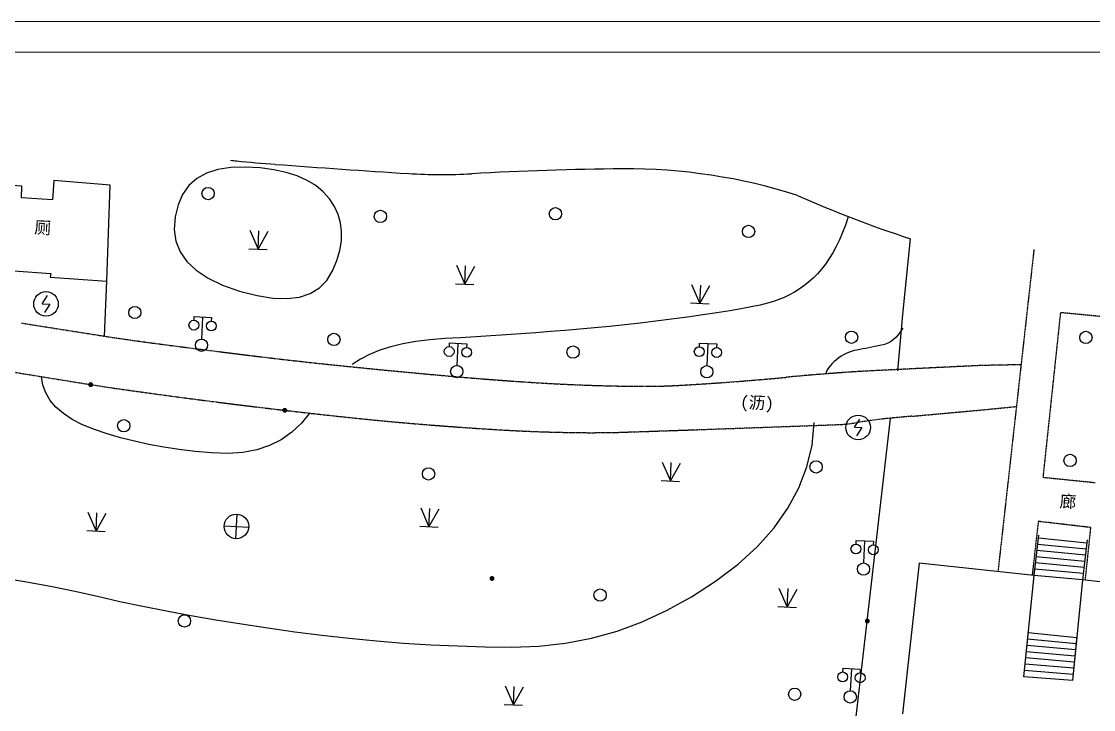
# Model space of a CAD drawing. Header units: millimetres. Extents: x 4 to 2106212, y -117026 to 198097.
# Drawn here: x 752254 to 839496, y 134211 to 190210 of the extents above; entities that cross this region are included whole.
import ezdxf
from ezdxf.enums import TextEntityAlignment as Align

# ---------------------------------------------------------------- set-up
doc = ezdxf.new("R2010")
doc.units = ezdxf.units.MM
doc.linetypes.add('X32', pattern=[1.5, 1, -0.5])
doc.linetypes.add('X6', pattern=[2, 1, -1])
doc.layers.add('图框', color=7, linetype='Continuous', lineweight=13)
doc.layers.add('粗实线', color=7, linetype='Continuous')
doc.styles.add('宋体', font='')
doc.styles.get('宋体').set_extended_font_data('SimSun')

# ---------------------------------------------------------------- blocks, each defined once
blk = doc.blocks.new('GW-TK')
at = {"layer": '图框'}
for points in [[(927183.55, 464715.01), (927603.55, 464715.01), (927603.55, 464418.01), (927183.55, 464418.01)], [(927188.55, 464710.01), (927598.55, 464710.01), (927598.55, 464423.01), (927188.55, 464423.01)]]:
    blk.add_lwpolyline(points, close=True, dxfattribs=at)
blk = doc.blocks.new('jytkjyk')
at = {"layer": '粗实线', "color": 252, "linetype": 'Continuous'}
for p, q in [((469229, 187851, 16000), (468312, 187549, 16000)), ((470281, 188016, 16000), (469229, 187851, 16000)), ((471468, 188044, 16000), (470281, 188016, 16000)), ((472672, 187967, 16000), (471468, 188044, 16000)), ((473777, 187821, 16000), (472672, 187967, 16000)), ((474783, 187604, 16000), (473777, 187821, 16000)), ((475690, 187317, 16000), (474783, 187604, 16000)), ((453274, 186493, 14779), (448652, 186798, 14779)), ((455899, 186936, 14779), (455779, 185382, 14779)), ((460482, 186567, 14779), (455899, 186936, 14779)), ((467530, 187110, 16000), (466882, 186533, 16000)), ((468312, 187549, 16000), (467530, 187110, 16000)), ((476498, 186959, 16000), (475690, 187317, 16000)), ((477207, 186532, 16000), (476498, 186959, 16000)), ((453255, 185526, 14779), (453274, 186493, 14779)), ((460195, 178744, 14779), (460482, 186567, 14779)), ((466882, 186533, 16000), (466369, 185819, 16000)), ((477816, 186034, 16000), (477207, 186532, 16000)), ((478326, 185465, 16000), (477816, 186034, 16000)), ((455779, 185382, 14779), (453255, 185526, 14779)), ((465991, 184968, 16000), (465748, 183979, 16000)), ((466369, 185819, 16000), (465991, 184968, 16000)), ((478733, 184846, 16000), (478326, 185465, 16000)), ((479032, 184194, 16000), (478733, 184846, 16000)), ((479223, 183509, 16000), (479032, 184194, 16000)), ((465748, 183979, 16000), (465676, 182960, 16000)), ((479307, 182792, 16000), (479223, 183509, 16000)), ((520304, 183327, 15000), (520074, 182711, 15000)), ((520511, 183981, 15000), (520304, 183327, 15000)), ((520520, 184016, 15000), (520511, 183981, 15000)), ((465676, 182960, 16000), (465813, 182016, 16000)), ((479283, 182043, 16000), (479307, 182792, 16000)), ((520074, 182711, 15000), (519824, 182131, 15000)), ((465813, 182016, 16000), (466157, 181149, 16000)), ((479152, 181261, 16000), (479283, 182043, 16000)), ((519560, 181584, 15000), (519281, 181070, 15000)), ((519824, 182131, 15000), (519560, 181584, 15000)), ((466157, 181149, 16000), (466710, 180357, 16000)), ((478912, 180446, 16000), (479152, 181261, 16000)), ((519281, 181070, 15000), (518988, 180589, 15000)), ((466710, 180357, 16000), (467471, 179641, 16000)), ((478565, 179599, 16000), (478912, 180446, 16000)), ((518357, 179728, 15000), (518020, 179347, 15000)), ((518680, 180142, 15000), (518357, 179728, 15000)), ((518988, 180589, 15000), (518680, 180142, 15000)), ((452625, 179587, 14779), (455635, 179375, 14779)), ((455635, 179375, 14779), (455592, 179083, 14779)), ((455592, 179083, 14779), (460195, 178744, 14779)), ((467471, 179641, 16000), (468440, 179001, 16000)), ((468440, 179001, 16000), (469618, 178436, 16000)), ((478097, 178818, 16000), (478565, 179599, 16000)), ((517668, 178999, 15000), (517303, 178680, 15000)), ((518020, 179347, 15000), (517668, 178999, 15000)), ((469618, 178436, 16000), (471003, 177948, 16000)), ((476751, 177748, 16000), (477492, 178201, 16000)), ((477492, 178201, 16000), (478097, 178818, 16000)), ((516542, 178112, 15000), (516146, 177863, 15000)), ((516928, 178384, 15000), (516542, 178112, 15000)), ((517303, 178680, 15000), (516928, 178384, 15000)), ((471003, 177948, 16000), (472425, 177580, 16000)), ((472425, 177580, 16000), (473711, 177376, 16000)), ((473711, 177376, 16000), (474860, 177336, 16000)), ((474860, 177336, 16000), (475873, 177460, 16000)), ((475873, 177460, 16000), (476751, 177748, 16000)), ((514455, 177104, 15000), (513957, 176959, 15000)), ((514893, 177258, 15000), (514455, 177104, 15000)), ((515322, 177436, 15000), (514893, 177258, 15000)), ((515739, 177638, 15000), (515322, 177436, 15000)), ((516146, 177863, 15000), (515739, 177638, 15000)), ((510886, 176339, 15000), (509848, 176174, 15000)), ((511815, 176500, 15000), (510886, 176339, 15000)), ((512637, 176657, 15000), (511815, 176500, 15000)), ((513351, 176810, 15000), (512637, 176657, 15000)), ((513957, 176959, 15000), (513351, 176810, 15000)), ((504865, 175500, 15000), (503597, 175350, 15000)), ((506149, 175661, 15000), (504865, 175500, 15000)), ((507449, 175831, 15000), (506149, 175661, 15000)), ((508702, 176005, 15000), (507449, 175831, 15000)), ((509848, 176174, 15000), (508702, 176005, 15000)), ((495104, 174560, 15000), (493897, 174472, 15000)), ((496302, 174651, 15000), (495104, 174560, 15000)), ((497489, 174745, 15000), (496302, 174651, 15000)), ((498679, 174846, 15000), (497489, 174745, 15000)), ((499885, 174957, 15000), (498679, 174846, 15000)), ((501107, 175078, 15000), (499885, 174957, 15000)), ((502344, 175209, 15000), (501107, 175078, 15000)), ((503597, 175350, 15000), (502344, 175209, 15000)), ((524789, 174653, 14000), (524604, 174402, 14000)), ((524960, 174934, 14000), (524789, 174653, 14000)), ((484290, 173659, 15000), (483307, 173420, 15000)), ((485352, 173849, 15000), (484290, 173659, 15000)), ((486494, 173991, 15000), (485352, 173849, 15000)), ((487715, 174084, 15000), (486494, 173991, 15000)), ((488971, 174155, 15000), (487715, 174084, 15000)), ((490218, 174229, 15000), (488971, 174155, 15000)), ((491454, 174307, 15000), (490218, 174229, 15000)), ((492681, 174388, 15000), (491454, 174307, 15000)), ((493897, 174472, 15000), (492681, 174388, 15000)), ((523740, 173703, 14000), (523492, 173604, 14000)), ((523975, 173832, 14000), (523740, 173703, 14000)), ((524198, 173992, 14000), (523975, 173832, 14000)), ((524407, 174182, 14000), (524198, 173992, 14000)), ((524604, 174402, 14000), (524407, 174182, 14000)), ((481579, 172797, 15000), (480835, 172413, 15000)), ((482403, 173133, 15000), (481579, 172797, 15000)), ((483307, 173420, 15000), (482403, 173133, 15000)), ((520143, 172762, 14000), (519944, 172642, 14000)), ((520348, 172868, 14000), (520143, 172762, 14000)), ((520559, 172961, 14000), (520348, 172868, 14000)), ((520776, 173039, 14000), (520559, 172961, 14000)), ((521000, 173103, 14000), (520776, 173039, 14000)), ((521230, 173153, 14000), (521000, 173103, 14000)), ((521466, 173196, 14000), (521230, 173153, 14000)), ((521705, 173241, 14000), (521466, 173196, 14000)), ((521949, 173287, 14000), (521705, 173241, 14000)), ((522197, 173335, 14000), (521949, 173287, 14000)), ((522449, 173383, 14000), (522197, 173335, 14000)), ((522706, 173433, 14000), (522449, 173383, 14000)), ((522967, 173484, 14000), (522706, 173433, 14000)), ((523232, 173536, 14000), (522967, 173484, 14000)), ((523492, 173604, 14000), (523232, 173536, 14000)), ((480835, 172413, 15000), (480169, 171980, 15000)), ((519097, 171905, 14000), (518976, 171759, 14000)), ((519235, 172054, 14000), (519097, 171905, 14000)), ((519391, 172205, 14000), (519235, 172054, 14000)), ((519565, 172359, 14000), (519391, 172205, 14000)), ((519751, 172508, 14000), (519565, 172359, 14000)), ((519944, 172642, 14000), (519751, 172508, 14000)), ((518722, 171336, 14000), (518673, 171201, 14000)), ((518789, 171475, 14000), (518722, 171336, 14000)), ((518874, 171616, 14000), (518789, 171475, 14000)), ((518976, 171759, 14000), (518874, 171616, 14000)), ((454994, 170304, 15000), (454881, 170993, 15000)), ((455228, 169658, 15000), (454994, 170304, 15000)), ((455584, 169055, 15000), (455228, 169658, 15000)), ((456061, 168495, 15000), (455584, 169055, 15000)), ((456659, 167977, 15000), (456061, 168495, 15000)), ((457379, 167502, 15000), (456659, 167977, 15000)), ((476712, 168054, 15000), (476029, 167192, 15000)), ((458220, 167070, 15000), (457379, 167502, 15000)), ((459183, 166681, 15000), (458220, 167070, 15000)), ((460227, 166329, 15000), (459183, 166681, 15000)), ((476029, 167192, 15000), (475256, 166460, 15000)), ((517584, 165417, 14000), (517769, 167261, 14000)), ((461314, 166010, 15000), (460227, 166329, 15000)), ((462442, 165723, 15000), (461314, 166010, 15000)), ((474392, 165856, 15000), (473438, 165382, 15000)), ((475256, 166460, 15000), (474392, 165856, 15000)), ((463613, 165469, 15000), (462442, 165723, 15000)), ((464826, 165247, 15000), (463613, 165469, 15000)), ((466082, 165058, 15000), (464826, 165247, 15000)), ((467379, 164902, 15000), (466082, 165058, 15000)), ((468718, 164778, 15000), (467379, 164902, 15000)), ((472394, 165037, 15000), (471259, 164822, 15000)), ((473438, 165382, 15000), (472394, 165037, 15000)), ((517166, 163638, 14000), (517584, 165417, 14000)), ((470034, 164735, 15000), (468718, 164778, 15000)), ((471259, 164822, 15000), (470034, 164735, 15000)), ((516513, 161925, 14000), (517166, 163638, 14000)), ((515627, 160276, 14000), (516513, 161925, 14000)), ((514506, 158694, 14000), (515627, 160276, 14000)), ((513151, 157176, 14000), (514506, 158694, 14000)), ((535655, 154816, 100000), (536037, 158097, 100000)), ((511563, 155724, 14000), (513151, 157176, 14000)), ((539892, 156944, 100000), (535948, 157332, 100000)), ((539950, 157441, 100000), (536007, 157835, 100000)), ((539981, 157700, 100000), (539603, 154460, 100000)), ((539777, 155951, 100000), (535831, 156326, 100000)), ((539835, 156447, 100000), (535889, 156829, 100000)), ((509740, 154336, 14000), (511563, 155724, 14000)), ((526311, 155798), (524948, 143544)), ((535655, 154816), (526311, 155798)), ((539661, 154957, 100000), (535713, 155320, 100000)), ((539719, 155454, 100000), (535772, 155823, 100000)), ((451881, 154573, 14000), (453834, 154248, 14000)), ((534818, 146557), (535655, 154816)), ((539603, 154460, 100000), (535655, 154816, 100000)), ((539603, 154460), (538772, 146259)), ((549054, 153328), (539603, 154460)), ((453834, 154248, 14000), (455742, 153897, 14000)), ((455742, 153897, 14000), (457607, 153518, 14000)), ((507784, 153067, 14000), (509740, 154336, 14000)), ((457607, 153518, 14000), (459428, 153111, 14000)), ((459428, 153111, 14000), (461253, 152699, 14000)), ((461253, 152699, 14000), (463131, 152301, 14000)), ((505795, 151969, 14000), (507784, 153067, 14000)), ((463131, 152301, 14000), (465060, 151918, 14000)), ((465060, 151918, 14000), (467042, 151550, 14000)), ((503773, 151042, 14000), (505795, 151969, 14000)), ((467042, 151550, 14000), (469075, 151196, 14000)), ((469075, 151196, 14000), (471161, 150858, 14000)), ((501718, 150286, 14000), (503773, 151042, 14000)), ((471161, 150858, 14000), (473299, 150534, 14000)), ((473299, 150534, 14000), (475489, 150226, 14000)), ((475489, 150226, 14000), (477705, 149942, 14000)), ((499630, 149700, 14000), (501718, 150286, 14000)), ((534818, 146557, 100000), (535197, 150301, 100000)), ((539125, 149742, 100000), (535181, 150137, 100000)), ((477705, 149942, 14000), (479919, 149695, 14000)), ((479919, 149695, 14000), (482131, 149484, 14000)), ((482131, 149484, 14000), (484342, 149309, 14000)), ((484342, 149309, 14000), (486551, 149170, 14000)), ((495355, 149042, 14000), (497509, 149286, 14000)), ((497509, 149286, 14000), (499630, 149700, 14000)), ((539074, 149244, 100000), (535129, 149625, 100000)), ((539141, 149901, 100000), (538772, 146259, 100000)), ((486551, 149170, 14000), (488758, 149067, 14000)), ((488758, 149067, 14000), (490964, 149000, 14000)), ((490964, 149000, 14000), (493168, 148969, 14000)), ((493168, 148969, 14000), (495355, 149042, 14000)), ((538974, 148249, 100000), (535025, 148603, 100000)), ((539024, 148747, 100000), (535077, 149114, 100000)), ((538873, 147254, 100000), (534922, 147580, 100000)), ((538923, 147751, 100000), (534973, 148091, 100000)), ((538822, 146756, 100000), (534870, 147069, 100000)), ((538772, 146259), (534818, 146557)), ((538772, 146259, 100000), (534818, 146557, 100000))]:
    blk.add_line(p, q, dxfattribs=at)
at = {"layer": '粗实线', "color": 252}
for p, q in [((471831, 182899, 100000), (472506, 181364, 100000)), ((472506, 181364, 100000), (472580, 182862, 100000)), ((472506, 181364, 100000), (473329, 182825, 100000)), ((524969, 176031, 13824), (525589, 182211, 13824)), ((471757, 181401, 100000), (473255, 181326, 100000)), ((488643, 180045, 100000), (489318, 178510, 100000)), ((489318, 178510, 100000), (489392, 180008, 100000)), ((489318, 178510, 100000), (490141, 179971, 100000)), ((460003, 174282), (460195, 178744)), ((488569, 178547, 100000), (490067, 178473, 100000)), ((507780, 178480, 100000), (508455, 176944, 100000)), ((508455, 176944, 100000), (508529, 178443, 100000)), ((508455, 176944, 100000), (509278, 178406, 100000)), ((507706, 176982, 100000), (509204, 176907, 100000)), ((467301, 175573, 100000), (467316, 175873, 100000)), ((467316, 175873, 100000), (468714, 175801, 100000)), ((467926, 174039, 100000), (468015, 175837, 100000)), ((468714, 175801, 100000), (468700, 175502, 100000)), ((524568, 171459, 13824), (524969, 176031, 13824)), ((488073, 173430, 100000), (488088, 173730, 100000)), ((488088, 173730, 100000), (489486, 173658, 100000)), ((488698, 171896, 100000), (488787, 173694, 100000)), ((489486, 173658, 100000), (489472, 173359, 100000)), ((508424, 173421, 100000), (508439, 173721, 100000)), ((508439, 173721, 100000), (509837, 173649, 100000)), ((509049, 171887, 100000), (509138, 173685, 100000)), ((509837, 173649, 100000), (509822, 173350, 100000)), ((522079, 151097), (523960, 167574)), ((505378, 164031, 100000), (506053, 162496, 100000)), ((506053, 162496, 100000), (506127, 163994, 100000)), ((506053, 162496, 100000), (506876, 163957, 100000)), ((505304, 162533, 100000), (506802, 162459, 100000)), ((458646, 159954, 100000), (459320, 158418, 100000)), ((459320, 158418, 100000), (459395, 159916, 100000)), ((459320, 158418, 100000), (460144, 159879, 100000)), ((470694, 157798, 100000), (470793, 159796, 100000)), ((485738, 160303, 100000), (486413, 158768, 100000)), ((486413, 158768, 100000), (486487, 160266, 100000)), ((486413, 158768, 100000), (487236, 160229, 100000)), ((469745, 158847, 100000), (471743, 158748, 100000)), ((485664, 158805, 100000), (487162, 158731, 100000)), ((458571, 158455, 100000), (460070, 158381, 100000)), ((521173, 157364, 100000), (521187, 157663, 100000)), ((521187, 157663, 100000), (522586, 157592, 100000)), ((521798, 155830, 100000), (521887, 157628, 100000)), ((522586, 157592, 100000), (522571, 157292, 100000)), ((514886, 153771, 100000), (515561, 152235, 100000)), ((515561, 152235, 100000), (515635, 153734, 100000)), ((515561, 152235, 100000), (516385, 153697, 100000)), ((514812, 152273, 100000), (516310, 152198, 100000)), ((520395, 136674), (522079, 151097)), ((520096, 146953, 100000), (520110, 147252, 100000)), ((520110, 147252, 100000), (521509, 147181, 100000)), ((520720, 145419, 100000), (520810, 147217, 100000)), ((521509, 147181, 100000), (521494, 146881, 100000)), ((492608, 145815, 100000), (493283, 144279, 100000)), ((493283, 144279, 100000), (493357, 145778, 100000)), ((493283, 144279, 100000), (494106, 145741, 100000)), ((492534, 144317, 100000), (494032, 144242, 100000))]:
    blk.add_line(p, q, dxfattribs=at)
at = {"layer": '粗实线', "color": 252, "linetype": 'X32'}
for p, q in [((535643, 181354), (532715, 155139)), ((537797, 176196), (536374, 162798)), ((542068, 175784), (537797, 176196)), ((536374, 162798), (540613, 162368)), ((535993, 159205), (535499, 154833)), ((540271, 158706), (535993, 159205)), ((539825, 154434), (540271, 158706))]:
    blk.add_line(p, q, dxfattribs=at)
at = {"layer": '粗实线', "color": 252}
for points in [[(454948, 176917), (455382, 177589)], [(454948, 176917), (455548, 176888)], [(455548, 176888), (455115, 176215)], [(521036, 166865), (521470, 167537)], [(521036, 166865), (521636, 166836)], [(521636, 166836), (521202, 166163)]]:
    blk.add_lwpolyline(points, dxfattribs=at)
at = {"layer": '粗实线', "color": 252, "linetype": 'Continuous', "const_width": 200, "flags": 128}
for points, elevation in [([(458787, 170344, 1), (458987, 170334, 1)], 15100), ([(474581, 168252, 1), (474781, 168242, 1)], 15030), ([(491439, 154565, 1), (491638, 154555, 1)], 14600), ([(521980, 151102, 1), (522179, 151092, 1)], 13620)]:
    blk.add_lwpolyline(points, format="xyb", close=True, dxfattribs=dict(at, elevation=elevation))
at = {"layer": '粗实线', "color": 252}
for centre, radius in [((468434, 185888, 100000), 500), ((482455, 184030, 100000), 500), ((496698, 184240, 100000), 500), ((512416, 182806, 100000), 500), ((455248, 176902, 100000), 1000), ((462476, 176206, 100000), 500), ((467282, 175174, 100000), 400), ((468706, 175102, 100000), 400), ((478680, 174013, 100000), 500), ((520802, 174189, 100000), 500), ((539872, 174176, 100000), 500), ((467902, 173540, 100000), 500), ((488054, 173031, 100000), 400), ((489478, 172959, 100000), 400), ((498133, 172987, 100000), 500), ((508404, 173022, 100000), 400), ((509829, 172950, 100000), 400), ((488674, 171397, 100000), 500), ((509024, 171388, 100000), 500), ((521336, 166850, 100000), 1000), ((461572, 166992, 100000), 500), ((517908, 163634, 100000), 500), ((538576, 164166, 100000), 500), ((486382, 163066, 100000), 500), ((470744, 158797, 100000), 1000), ((521153, 156964, 100000), 400), ((522578, 156892, 100000), 400), ((521773, 155330, 100000), 500), ((500335, 153213, 100000), 500), ((466507, 151101, 100000), 500), ((520076, 146553, 100000), 400), ((521501, 146481, 100000), 400), ((516170, 145143, 100000), 500), ((520696, 144919, 100000), 500)]:
    blk.add_circle(centre, radius, dxfattribs=at)
for centre, radius, start, end in [((475474, 233261), 44964, 263.34566, 263.98174), ((481229, 287847), 99852, 263.98174, 265.78863), ((561597, 1379279), 1194240, 265.788627, 266.311082), ((503892, -54863), 242765, 90.4039, 93.31007), ((502503, 142132), 45765, 72.31227, 90.4039), ((487456, 229326), 41899, 266.31108, 273.31007), ((553793, 269442), 91677, 245.93425, 252.08269)]:
    blk.add_arc(centre, radius, start, end, dxfattribs=at)
at = {"layer": '粗实线', "color": 252, "linetype": 'X6'}
for centre, radius, start, end in [((1223521, 5029283), 4914672, 260.982919, 261.023396), ((1176959, 4734524), 4616257, 261.023396, 261.065162), ((482668, 318445), 145933, 261.06516, 262.4477), ((578830, 1043750), 877586, 262.447703, 263.011472), ((515116, 523982), 353927, 263.01147, 264.08687), ((545989, 822067), 653606, 264.086866, 264.878206), ((532415, 138156), 33749, 91.26489, 92.74489), ((540046, -207472), 379462, 90.82352, 91.26489), ((2810287, 14533095), 14553973, 260.6751079, 260.6823035), ((513772, 536222), 369952, 260.6823, 260.76876), ((1765361, 8237159), 8171933, 260.7687632, 260.7871584), ((513577, 460450), 290540, 264.87821, 266.19471), ((534961, -36328), 208175, 93.88964, 95.37025), ((524851, 112359), 59145, 92.86617, 93.88965), ((732506, -4035277), 4211976, 92.744889, 92.866169), ((603115, 1071414), 912545, 260.787158, 260.85011), ((573325, 886459), 725206, 260.85011, 260.920727), ((467769, 225921), 56287, 260.92073, 261.36721), ((511720, 515415), 349098, 261.36721, 261.54649), ((505407, 337602), 167421, 266.19471, 267.92903), ((504372, 309002), 138802, 267.92903, 269.8355), ((504105, 215936), 45735, 269.8355, 273.15708), ((495253, 376433), 206476, 273.15708, 273.58092), ((493628, 402389), 232483, 273.58092, 273.98034), ((493368, 406126), 236229, 273.98034, 275.37025), ((487539, 352712), 184608, 261.54649, 262.00434), ((547772, 781528), 617634, 262.004339, 262.254648), ((537771, 707996), 543425, 262.25465, 262.48876), ((539533, 721364), 556909, 262.48876, 262.72003), ((531962, 662092), 497155, 262.72003, 263.04534), ((536949, 702982), 538348, 263.04534, 263.35796), ((436538, 1132068), 968447, 275.64468, 275.785641), ((537046, 703815), 539187, 263.35796, 263.57395), ((527849, 622154), 457010, 263.57395, 263.80856), ((516874, 520986), 355248, 263.80856, 264.14133), ((511042, 464145), 298109, 264.14133, 264.50459), ((527364, 131188), 36574, 95.43215, 99.66856), ((554030, -149240), 318267, 95.09974, 95.43215), ((293052, 2775119), 2617714, 275.099743, 275.215648), ((521510, 272353), 104543, 275.21565, 275.64468), ((500959, 359346), 192825, 264.50459, 264.88176), ((515210, 518450), 352567, 264.88176, 265.16069), ((501669, 358515), 192059, 265.16069, 265.66178), ((521379, 618332), 452622, 265.66178, 265.98819), ((504760, 381369), 215077, 265.98819, 266.59444), ((501703, 330000), 163618, 266.59444, 267.28953), ((352834, 4617455), 4453497, 271.960548, 272.018635), ((363352, 4319052), 4154908, 272.018635, 272.077678), ((258392, 7212248), 7050007, 272.0776782, 272.123005), ((517336, 227057), 60018, 272.123, 272.15027), ((482441, 1156409), 990025, 272.150267, 272.156982), ((519265, 178722), 11645, 272.15698, 279.66856), ((499344, 280162), 113724, 267.28953, 268.04248), ((500008, 299593), 133166, 268.04248, 268.73829), ((500437, 319072), 152650, 268.73829, 269.42591), ((499563, 231849), 65423, 269.42591, 270.47628), ((498700, 335659), 169237, 270.47628, 270.89485), ((500801, 201159), 34720, 270.89485, 271.81898), ((384443, 3865052), 3700460, 271.818978, 271.825155), ((498986, 270513), 104096, 271.82516, 271.86199), ((407980, 3069891), 2904954, 271.86199, 271.86283), ((158385, 10742496), 10581617, 271.8631123, 271.8635509), ((450555, 1762741), 1597110, 271.863553, 271.960548)]:
    blk.add_arc(centre, radius, start, end, dxfattribs=at)
at = {"layer": '粗实线', "color": 252, "linetype": 'Continuous', "style": '宋体'}
for s, p in [('厕', (454978, 183104, 100000)), ('(沥)', (513106, 168787, 100000)), ('廊', (538414, 160846, 100000))]:
    blk.add_text(s, height=1000, rotation=357.16432, dxfattribs=at).set_placement(p, align=Align.MIDDLE)

msp = doc.modelspace()

# ---------------------------------------------------------------- block references
at = {"xscale": 500, "yscale": 500, "zscale": 500}
msp.add_blockref('GW-TK', (-462917199.0978, -232167295.9435), dxfattribs=at)
msp.add_blockref('jytkjyk', (299003.6001, -9682.4465))

doc.saveas('drawing.dxf')
